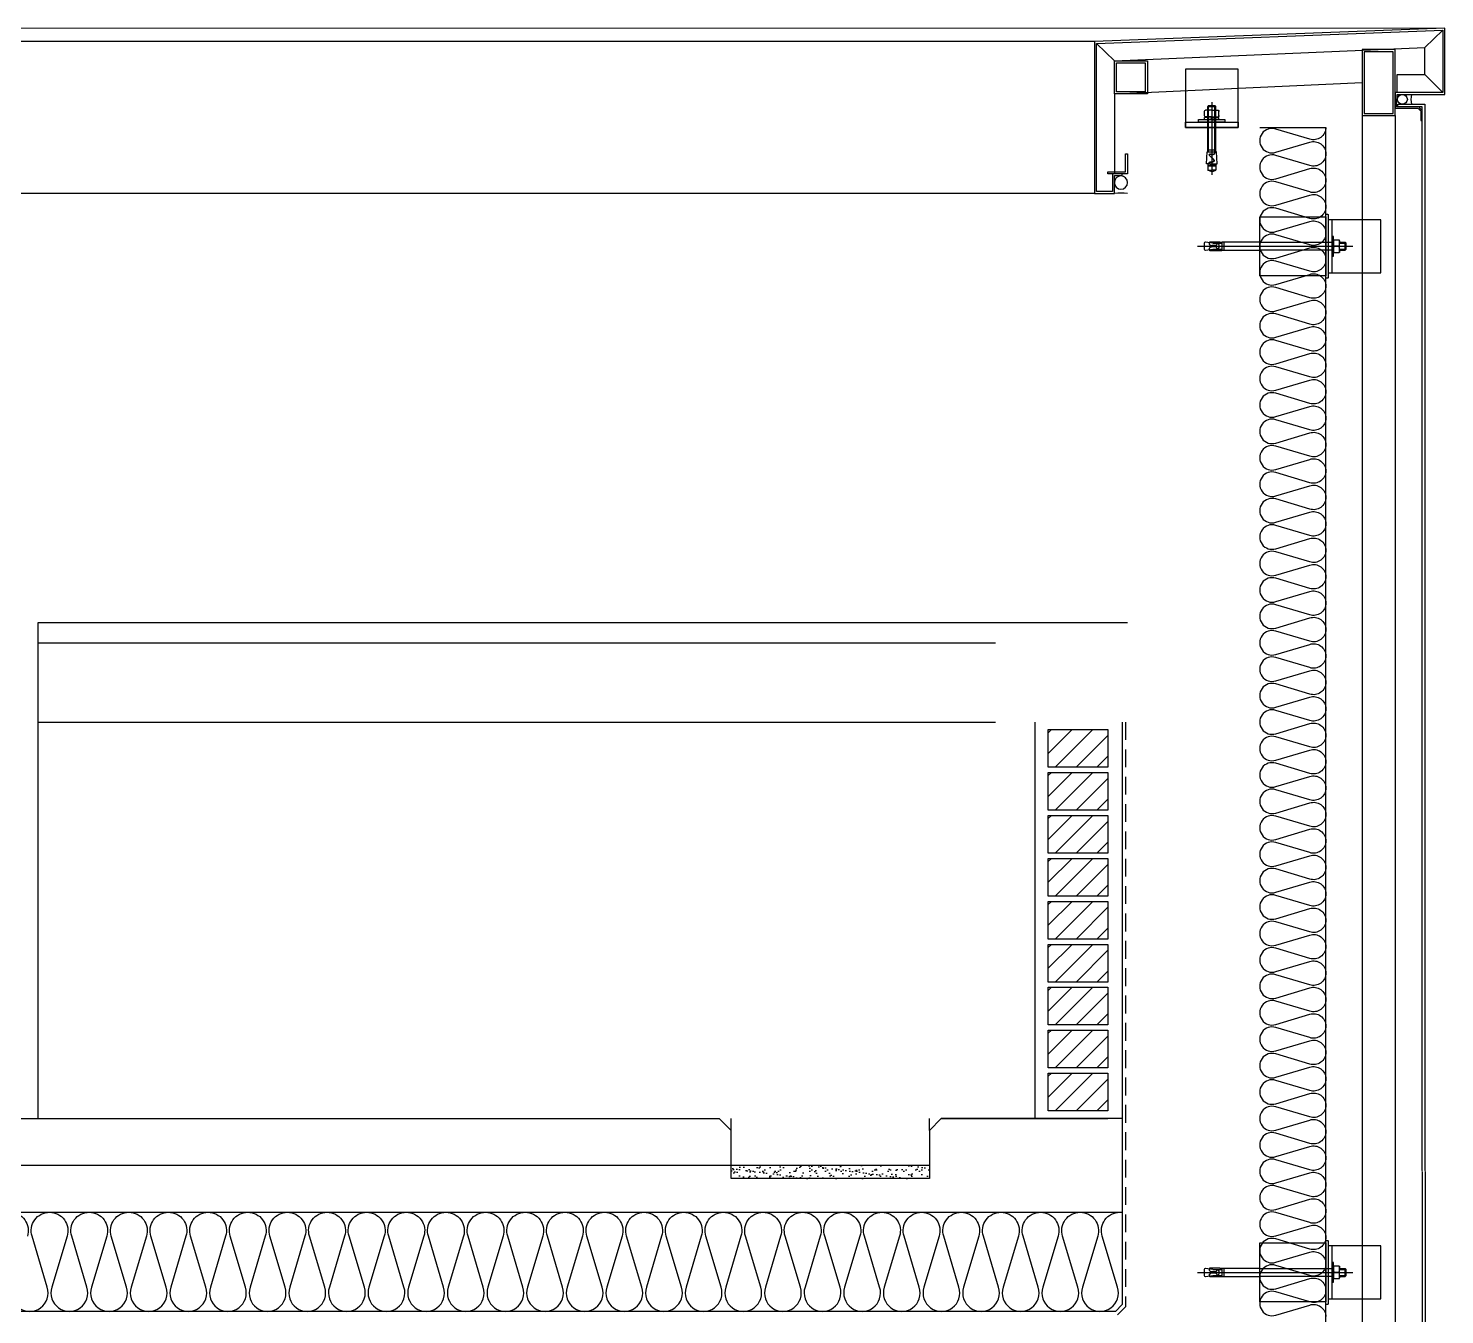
# Model space of a CAD drawing. Header units: millimetres. Extents: x -1320 to 172218, y -4077 to 50350.
# Drawn here: x 169236 to 171380, y 45203 to 47150 of the extents above; entities that cross this region are included whole.
import ezdxf

# ---------------------------------------------------------------- set-up
doc = ezdxf.new("R2010")
doc.units = ezdxf.units.MM
doc.header["$LTSCALE"] = 60
doc.linetypes.add('HID', pattern=[2.3, 1.5, -0.8])
for name, color, linetype in [('0-Sheet', 7, 'Continuous'), ('A-ELE-8', 8, 'Continuous'), ('A-ETC-8', 8, 'Continuous'), ('A-FIN', 6, 'Continuous'), ('A-FIN-8', 8, 'Continuous'), ('A-FIN-9', 7, 'Continuous'), ('A-hat', 8, 'Continuous'), ('A-HAT-9', 9, 'Continuous'), ('A-HAT-WIREMESH', 9, 'g_mesh'), ('A-WALL', 3, 'Continuous'), ('A-WP', 1, 'HID'), ('INSUL', 8, 'Continuous'), ('ISL', 251, 'Continuous')]:
    doc.layers.add(name, color=color, linetype=linetype)
doc.layers.add('NOPLOT', color=191, linetype='Continuous', plot=False)
doc.styles.add('Gdim', font='')
doc.styles.get('Gdim').set_extended_font_data('Dotum')
doc.linetypes.add('g_mesh', pattern='A,10,-0.8,["X",Gdim,S=0.6,R=0,X=-0.15,Y=-0.3],-0.8', length=11.6)

# ---------------------------------------------------------------- blocks, each defined once
blk = doc.blocks.new('너트 M12')
for p, q in [((-9, 0), (9, 0)), ((-9.5, -9), (-9.5, -0.5)), ((9, -9.5), (-9, -9.5)), ((0, -8.3), (0, -1.2)), ((9.5, -0.5), (9.5, -9))]:
    blk.add_line(p, q)
for centre, start, end in [((-9, -0.5), 90, 180), ((-9, -9), 180, 270), ((9, -0.5), 0, 90), ((9, -9), 270, 0)]:
    blk.add_arc(centre, 0.5, start, end)
at = {"extrusion": (0, 0, -1)}
for centre, major_axis, ratio, start_param, end_param in [((-4.8, -0.9), (-4.75, 0.31), 0.185359, -0.024388, 3.141593), ((4.8, -0.9), (4.75, 0.31), 0.185108, 3.141593, 6.30754), ((-4.8, -8.6), (4.75, 0.31), 0.187111, 0, 3.166211), ((4.8, -8.6), (-4.75, 0.31), 0.185991, 3.117121, 6.283185)]:
    blk.add_ellipse(centre, major_axis=major_axis, ratio=ratio, start_param=start_param, end_param=end_param, dxfattribs=at)
blk = doc.blocks.new('A$C4fb6b26a')
at = {"layer": 'A-ETC-8'}
for p, q in [((-80, 0), (-80, -80)), ((-277.5, -40), (-42.5, -40)), ((-267.5, -35.5), (-267.5, -44.5)), ((-265.5, -34), (-266, -34)), ((-254.5, -35.5), (-265.5, -34)), ((-260.1, -34.8), (-260.1, -36.5)), ((-259.6, -37.3), (-257.8, -38.5)), ((-259.6, -42.7), (-257.8, -41.5)), ((-244.1, -33.8), (-259.1, -33.8)), ((-249.6, -39), (-256.2, -39)), ((-249.6, -41), (-256.2, -41)), ((-254.5, -35.5), (-240.5, -35.5)), ((-249.1, -38.5), (-249.1, -38)), ((-249.1, -42), (-249.1, -41.5)), ((-245.1, -42), (-245.1, -38)), ((-244.1, -33.8), (-241.1, -33.8)), ((-241.1, -33.8), (-241.1, -46.2)), ((-240.5, -46), (-240.5, -34)), ((-237.5, -34), (-240.5, -34)), ((-237.5, -46), (-237.5, -34)), ((-183.5, -34), (-237.5, -34)), ((-183.5, -34), (-74, -34)), ((-62.5, -34), (-54, -34)), ((-62.5, -35.5), (-52.5, -35.5)), ((-54, -46), (-54, -34)), ((-52.5, -35.5), (-54, -34)), ((-52.5, -44.5), (-52.5, -35.5)), ((-266, -46), (-265.5, -46)), ((-265.5, -46), (-254.5, -44.5)), ((-260.1, -43.5), (-260.1, -45.2)), ((-259.1, -46.2), (-244.1, -46.2)), ((-254.5, -44.5), (-240.5, -44.5)), ((-244.1, -46.2), (-241.1, -46.2)), ((-240.5, -46), (-237.5, -46)), ((-237.5, -46), (-183.5, -46)), ((-74, -46), (-183.5, -46)), ((-62.7, -44.5), (-52.5, -44.5)), ((-62.5, -46), (-54, -46)), ((-52.5, -44.5), (-54, -46))]:
    blk.add_line(p, q, dxfattribs=at)
for points in [[(-83.5, 4.5), (-83.5, -84.5), (-183.5, -84.5), (-183.5, 4.5)], [(-80, -80), (-74, -80), (-74, 0), (-80, 0)], [(-74, -25), (-74, -55), (-72, -55), (-72, -25)]]:
    blk.add_lwpolyline(points, close=True, dxfattribs=at)
blk.add_lwpolyline([(-80, 7.5), (-80, -87.5, -0.414214), (-81, -88.5), (-83.5, -88.5), (-83.5, 8.5), (-81, 8.5, -0.414214)], format="xyb", close=True, dxfattribs=at)
blk.add_lwpolyline([(-80, -80), (0, -80), (0, 0), (-80, 0)], dxfattribs=at)
for centre, radius, start, end in [((-266, -35.5), 1.5, 90, 180), ((-259.1, -34.8), 1, 90, 180), ((-259.1, -36.5), 1, 180, 236.3099), ((-259.1, -43.5), 1, 123.6901, 180), ((-256.2, -36), 3, 236.3099, 270), ((-256.2, -44), 3, 90, 123.6901), ((-249.6, -38.5), 0.5, 270, 0), ((-249.6, -41.5), 0.5, 0, 90), ((-247.1, -38), 2, 90, 180), ((-247.1, -42), 2, 180, 270), ((-247.1, -38), 2, 0, 90), ((-247.1, -42), 2, 270, 0), ((-266, -44.5), 1.5, 180, 270), ((-259.1, -45.2), 1, 180, 270)]:
    blk.add_arc(centre, radius, start, end, dxfattribs=at)
at = {"layer": 'A-ETC-8', "xscale": -1, "rotation": 90}
blk.add_blockref('너트 M12', (-72, -40), dxfattribs=at)
blk = doc.blocks.new('A$C632c858f')
at = {"layer": 'A-ETC-8'}
blk.add_arc((-2.8, 0), 24, 341.8248, 18.1752, dxfattribs=at)
blk.add_ellipse((34, 0), major_axis=(7.59, 0), ratio=0.987937, dxfattribs=at)
blk = doc.blocks.new('A$Cae507117')
at = {"layer": 'A-ETC-8'}
for points in [[(-50, 0), (-50, -50), (0, -50), (0, 0)], [(-46.8, -3.2), (-46.8, -46.8), (-3.2, -46.8), (-3.2, -3.2)]]:
    blk.add_lwpolyline(points, close=True, dxfattribs=at)
blk = doc.blocks.new('M12-STUD ANCHOR')
at = {"layer": 'A-ETC-8'}
for p, q in [((22.7, 48), (23.9, 49.2)), ((34.7, 48), (22.7, 48)), ((22.7, -20.8), (22.7, 48)), ((33.5, 49.2), (23.9, 49.2)), ((23.9, -20.8), (23.9, 49.2)), ((28.7, 54.2), (28.7, -55.8)), ((33.5, 49.2), (34.7, 48)), ((33.5, -20.8), (33.5, 49.2)), ((34.7, -20.8), (34.7, 48)), ((17.8, 33.7), (17.8, 40.7)), ((28.2, 30.2), (18, 31.2)), ((18, 28.2), (18, 31.2)), ((18, 31.2), (29.2, 31.2)), ((28.2, 27.2), (18, 28.2)), ((28.7, 42.2), (19.2, 42.2)), ((28.7, 32.2), (19.2, 32.2)), ((23.3, 33.7), (23.3, 40.7)), ((28.2, 27.2), (28.2, 30.2)), ((39.5, 28.2), (28.2, 28.2)), ((28.7, 42.2), (38.2, 42.2)), ((28.7, 32.2), (38.2, 32.2)), ((29.2, 29.2), (29.2, 32.2)), ((39.5, 31.2), (29.2, 32.2)), ((39.5, 28.2), (29.2, 29.2)), ((34.2, 33.7), (34.2, 40.7)), ((39.5, 28.2), (39.5, 31.2)), ((39.7, 33.7), (39.7, 40.7)), ((20.5, -38.8), (21.7, -20.8)), ((21.7, -20.8), (24.3, -20.8)), ((22.7, -18.4), (34.7, -18.4)), ((28.7, -20.8), (24.8, -20.8)), ((35.7, -20.8), (28.7, -20.8)), ((36.9, -38.8), (35.7, -20.8)), ((28.7, -38.8), (20.5, -38.8)), ((22.7, -38.8), (22.7, -48.4)), ((22.7, -41.2), (34.7, -41.2)), ((22.7, -42.4), (34.7, -42.4)), ((25.8, -32.3), (32, -26.1)), ((26.2, -32.6), (32.3, -26.5)), ((31.1, -35.9), (27.5, -35.9)), ((31.1, -36.4), (27.5, -36.4)), ((31.1, -38.8), (28.7, -38.8)), ((32.3, -38.8), (36.9, -38.8)), ((34.7, -38.8), (34.7, -48.4)), ((22.7, -48.4), (28.7, -48.4)), ((28.7, -50.8), (22.7, -48.4)), ((28.7, -50.8), (34.7, -48.4)), ((34.7, -48.4), (28.7, -48.4))]:
    blk.add_line(p, q, dxfattribs=at)
for centre, radius, start, end in [((19.2, 40.7), 1.47, 90, 180), ((19.2, 33.7), 1.47, 180, 270), ((21.8, 40.7), 1.47, 360, 90), ((21.8, 33.7), 1.47, 270, 360), ((24.7, 40.7), 1.47, 90, 180), ((24.7, 33.7), 1.47, 180, 270), ((32.8, 40.7), 1.47, 360, 90), ((32.8, 33.7), 1.47, 270, 360), ((35.7, 40.7), 1.47, 90, 180), ((35.7, 33.7), 1.47, 180, 270), ((38.2, 40.7), 1.47, 360, 90), ((38.2, 33.7), 1.47, 270, 360), ((27.7, -21.9), 3.6, 161.9622, 315), ((27.7, -21.9), 3.12, 159.0667, 315), ((27.5, -34), 2.4, 135, 270), ((27.5, -34), 1.92, 135, 270), ((31.1, -25.3), 1.68, 315, 135), ((31.1, -25.3), 1.2, 315, 135), ((31.1, -37.6), 1.68, 314.4153, 90), ((31.1, -37.6), 1.2, 270, 90)]:
    blk.add_arc(centre, radius, start, end, dxfattribs=at)
blk = doc.blocks.new('A$C7453124a')
at = {"layer": 'A-ETC-8'}
for points in [[(-40, 88.4), (40, 88.4), (40, 0), (-40, 0)], [(-40, 8), (-40, 0), (40, 0), (40, 8)], [(-20, 8), (20, 8), (20, 12), (-20, 12)]]:
    blk.add_lwpolyline(points, close=True, dxfattribs=at)
blk.add_blockref('M12-STUD ANCHOR', (-28.7, -16.2), dxfattribs=at)
blk = doc.blocks.new('A$C74a2a393')
at = {"layer": 'A-ETC-8', "elevation": 0}
for points in [[(-50, -100), (-50, 0), (0, 0), (0, -100)], [(-46.8, -96.8), (-46.8, -3.2), (-3.2, -3.2), (-3.2, -96.8)]]:
    blk.add_lwpolyline(points, close=True, dxfattribs=at)
blk = doc.blocks.new('A$Cab6a45e4')
at = {"layer": 'A-HAT-9'}
h = blk.add_hatch(dxfattribs=at)
h.set_pattern_fill('AR-SAND', color=256, scale=0.3)
h.set_pattern_definition([(37.5, (-113396.389, 321984.363), (-0.4800094, 14.6823971), [0, -11.5824, 0, -12.954, 0, -12.3825]), (7.5, (-113396.389, 321984.363), (13.4856985, 21.504753), [0, -6.2484, 0, -10.4394, 0, -4.0005]), (327.5, (-113405.761, 321984.363), (23.7297711, 0.04311554), [0, -3.81, 0, -13.716, 0, -17.907]), (317.5, (-113405.761, 321984.363), (22.9066936, 6.6878797), [0, -1.905, 0, -8.9916, 0, -10.287])])
h.paths.add_polyline_path([(0, 45), (300, 45), (300, 25), (0, 25)])
at = {"layer": 'A-FIN'}
for points in [[(-18, 116), (0, 98), (0, 25), (300, 25), (300, 98), (318, 116)], [(0, 45), (300, 45)]]:
    blk.add_lwpolyline(points, dxfattribs=at)
at = {"layer": 'NOPLOT'}
for p, q in [((0, 98), (0, 116)), ((300, 98), (300, 116))]:
    blk.add_line(p, q, dxfattribs=at)

msp = doc.modelspace()

# ---------------------------------------------------------------- hatches: boundary and pattern name
at = {"layer": 'A-hat', "lineweight": -3}
h = msp.add_hatch(dxfattribs=at)
h.set_pattern_fill('ANSI31', color=256, scale=7, style=0)
h.set_pattern_definition([(45, (84093.777, 48410.126), (-15.715448, 15.715448), [])])
h.paths.add_polyline_path([(170779.8, 46088.5), (170869.8, 46088.5), (170869.8, 46031.5), (170779.8, 46031.5)])
h = msp.add_hatch(dxfattribs=at)
h.set_pattern_fill('ANSI31', color=256, scale=7, style=0)
h.set_pattern_definition([(45, (84093.777, 48345.126), (-15.715448, 15.715448), [])])
h.paths.add_polyline_path([(170779.8, 46023.5), (170869.8, 46023.5), (170869.8, 45966.5), (170779.8, 45966.5)])
h = msp.add_hatch(dxfattribs=at)
h.set_pattern_fill('ANSI31', color=256, scale=7, style=0)
h.set_pattern_definition([(45, (84093.777, 48280.126), (-15.715448, 15.715448), [])])
h.paths.add_polyline_path([(170779.8, 45958.5), (170869.8, 45958.5), (170869.8, 45901.5), (170779.8, 45901.5)])
h = msp.add_hatch(dxfattribs=at)
h.set_pattern_fill('ANSI31', color=256, scale=7, style=0)
h.set_pattern_definition([(45, (84093.777, 48215.126), (-15.715448, 15.715448), [])])
h.paths.add_polyline_path([(170779.8, 45893.5), (170869.8, 45893.5), (170869.8, 45836.5), (170779.8, 45836.5)])
h = msp.add_hatch(dxfattribs=at)
h.set_pattern_fill('ANSI31', color=256, scale=7, style=0)
h.set_pattern_definition([(45, (84093.777, 48150.126), (-15.715448, 15.715448), [])])
h.paths.add_polyline_path([(170779.8, 45828.5), (170869.8, 45828.5), (170869.8, 45771.5), (170779.8, 45771.5)])
h = msp.add_hatch(dxfattribs=at)
h.set_pattern_fill('ANSI31', color=256, scale=7, style=0)
h.set_pattern_definition([(45, (84093.777, 48085.126), (-15.715448, 15.715448), [])])
h.paths.add_polyline_path([(170779.8, 45763.5), (170869.8, 45763.5), (170869.8, 45706.5), (170779.8, 45706.5)])
h = msp.add_hatch(dxfattribs=at)
h.set_pattern_fill('ANSI31', color=256, scale=7, style=0)
h.set_pattern_definition([(45, (84093.777, 48020.126), (-15.715448, 15.715448), [])])
h.paths.add_polyline_path([(170779.8, 45698.5), (170869.8, 45698.5), (170869.8, 45641.5), (170779.8, 45641.5)])
h = msp.add_hatch(dxfattribs=at)
h.set_pattern_fill('ANSI31', color=256, scale=7, style=0)
h.set_pattern_definition([(45, (84093.777, 47955.126), (-15.715448, 15.715448), [])])
h.paths.add_polyline_path([(170779.8, 45633.5), (170869.8, 45633.5), (170869.8, 45576.5), (170779.8, 45576.5)])
h = msp.add_hatch(dxfattribs=at)
h.set_pattern_fill('ANSI31', color=256, scale=7, style=0)
h.set_pattern_definition([(45, (84093.777, 47890.126), (-15.715448, 15.715448), [])])
h.paths.add_polyline_path([(170779.8, 45568.5), (170869.8, 45568.5), (170869.8, 45511.5), (170779.8, 45511.5)])

# ---------------------------------------------------------------- linework, layer by layer
at = {"layer": '0-Sheet'}
for p, q in [((170849.8, 47130, 0), (170849.8, 46900, 0)), ((170852.8, 46903, 0), (170852.8, 47127.1, 0)), ((170876.8, 46930, 0), (170876.8, 46903, 0)), ((170891.8, 46930, 0), (170879.8, 46930, 0)), ((170891.8, 46927, 0), (170891.8, 46930, 0)), ((170879.8, 46900, 0), (170879.8, 46927, 0)), ((170879.8, 46927, 0), (170891.8, 46927, 0)), ((170849.8, 46900, 0), (170879.8, 46900, 0)), ((170876.8, 46903, 0), (170852.8, 46903, 0))]:
    msp.add_line(p, q, dxfattribs=at)
at = {"layer": 'A-ELE-8'}
for p, q in [((171379.8, 47150), (169212.7, 47149.8)), ((170849.8, 47130, 0), (169212.7, 47130, 0)), ((170849.8, 46900, 0), (169212.7, 46900, 0)), ((170899.8, 46250, 0), (169250, 46250, 0)), ((169250, 46250), (169250, 45500)), ((169250, 46220, 0), (170699.8, 46220, 0)), ((169250, 46100, 0), (170699.8, 46100, 0))]:
    msp.add_line(p, q, dxfattribs=at)
at = {"layer": 'A-ETC-8'}
for p, q in [((171349.7, 47121.2, 0), (171376.8, 47147, 0)), ((170879.8, 47100.9, 0), (170852.8, 47127, 0)), ((170879.8, 47100.9, 0), (171349.7, 47121.2, 0)), ((171349.7, 47080, 0), (171349.7, 47121.2, 0)), ((171307.8, 47080, 0), (171349.7, 47080, 0)), ((171307.8, 47053, 0), (171307.8, 47080, 0)), ((171349.7, 47080, 0), (171376.8, 47053, 0)), ((170881.2, 47050.9, 0), (171254.8, 47067.8, 0)), ((170879.8, 47050.9, 0), (170879.8, 46930, 0)), ((171254.8, 47017.8, 0), (171254.8, 44945, 0)), ((171254.8, 47017.8, 0), (171254.8, 43761, 0)), ((171304.8, 47017.8, 0), (171304.8, 43761, 0))]:
    msp.add_line(p, q, dxfattribs=at)
at = {"layer": 'A-ETC-8', "elevation": 0}
msp.add_lwpolyline([(171341.7, 47031), (171306.8, 47031), (171306.8, 47042), (171304.8, 47042), (171304.8, 47029), (171340.1, 47029, 0.226541), (171343.7, 47025.3), (171343.7, 47010.6), (171345.7, 47010.6), (171345.7, 47027, -0.414214)], format="xyb", close=True, dxfattribs=at)
msp.add_lwpolyline([(170899.8, 46930), (170869.8, 46930), (170869.8, 46933), (170896.8, 46933), (170896.8, 46960), (170899.8, 46960)], close=True, dxfattribs=at)
at = {"layer": 'A-ETC-8'}
msp.add_arc((170889.8, 46836.2, 0), 64.5, 81.0843, 98.9157, dxfattribs=at)
at = {"layer": 'A-ETC-8', "extrusion": (0, 0, -1)}
msp.add_ellipse((170889.8, 46916.5, 0), major_axis=(0, 10), ratio=0.999542, dxfattribs=at)
at = {"layer": 'A-FIN'}
for p, q in [((170759.8, 45500, 0), (170759.8, 46100, 0)), ((168018, 45500), (170281.8, 45500)), ((170617.8, 45500, 0), (170869.8, 45500, 0)), ((170861.8, 45500, 0), (170617.8, 45500, 0)), ((170891.8, 45500, 0), (170617.8, 45500, 0))]:
    msp.add_line(p, q, dxfattribs=at)
at = {"layer": 'A-FIN', "elevation": 0}
msp.add_lwpolyline([(171308.8, 47031), (171308.8, 47035), (171349.7, 47035), (171350, 43805), (171309, 43805), (171309, 43809), (171346, 43809), (171345.7, 47031), (171308.8, 47031)], close=True, dxfattribs=at)
at = {"layer": 'A-FIN-8'}
for p, q in [((170891.8, 46100, 0), (170891.8, 45218.2, 0)), ((170881.5, 45208, 0), (170891.8, 45218.2, 0)), ((170881.5, 45208), (167418.2, 45208))]:
    msp.add_line(p, q, dxfattribs=at)
at = {"layer": 'A-FIN-9'}
for p, q in [((171379.8, 47150, 0), (170849.8, 47130, 0)), ((170852.8, 47127, 0), (171376.8, 47147, 0)), ((171376.8, 47147, 0), (171376.8, 47053, 0)), ((171379.8, 47050, 0), (171379.8, 47150, 0)), ((171376.8, 47053, 0), (171304.8, 47053, 0)), ((171304.8, 47053, 0), (171304.8, 47043, 0)), ((171304.8, 47043, 0), (171307.8, 47043, 0)), ((171307.8, 47043, 0), (171307.8, 47050, 0)), ((171307.8, 47050, 0), (171379.8, 47050, 0))]:
    msp.add_line(p, q, dxfattribs=at)
at = {"layer": 'A-HAT-WIREMESH', "ltscale": 0.6}
msp.add_line((170342, 45429), (167508, 45429), dxfattribs=at)
at = {"layer": 'A-WALL', "elevation": 0}
for points in [[(170869.8, 46088.5), (170869.8, 46031.5), (170779.8, 46031.5), (170779.8, 46088.5)], [(170869.8, 46023.5), (170869.8, 45966.5), (170779.8, 45966.5), (170779.8, 46023.5)], [(170869.8, 45958.5), (170869.8, 45901.5), (170779.8, 45901.5), (170779.8, 45958.5)], [(170869.8, 45893.5), (170869.8, 45836.5), (170779.8, 45836.5), (170779.8, 45893.5)], [(170869.8, 45828.5), (170869.8, 45771.5), (170779.8, 45771.5), (170779.8, 45828.5)], [(170869.8, 45763.5), (170869.8, 45706.5), (170779.8, 45706.5), (170779.8, 45763.5)], [(170869.8, 45698.5), (170869.8, 45641.5), (170779.8, 45641.5), (170779.8, 45698.5)], [(170869.8, 45633.5), (170869.8, 45576.5), (170779.8, 45576.5), (170779.8, 45633.5)], [(170869.8, 45568.5), (170869.8, 45511.5), (170779.8, 45511.5), (170779.8, 45568.5)]]:
    msp.add_lwpolyline(points, close=True, dxfattribs=at)
at = {"layer": 'A-WP', "ltscale": 0.3}
for p in [(170896.8, 46100, 0), (170884.6, 45203, 0)]:
    msp.add_line(p, (170896.8, 45215.1, 0), dxfattribs=at)
at = {"layer": 'INSUL'}
for p, q in [((171099.8, 47000, 0), (171199.8, 47000, 0)), ((171199.8, 45000, 0), (171199.8, 47000, 0)), ((170891.8, 46100, 0), (170891.8, 45500, 0)), ((167408, 45358), (170891.8, 45358))]:
    msp.add_line(p, q, dxfattribs=at)
at = {"layer": 'ISL', "elevation": 0}
for points in [[(171199.8, 47000, -0.509267), (171175.5, 46982.3), (171124, 46997.6, 1.372593), (171124, 46962.3), (171175.5, 46977.6, -0.509267), (171199.8, 46960, -0.509267), (171175.5, 46942.3), (171124, 46957.6, 1.372593), (171124, 46922.3), (171175.5, 46937.6, -0.509267), (171199.8, 46920, -0.509267), (171175.5, 46902.3), (171124, 46917.6, 1.372593), (171124, 46882.3), (171175.5, 46897.6, -0.509267), (171199.8, 46880, -0.509267), (171175.5, 46862.3), (171124, 46877.6, 1.372593), (171124, 46842.3), (171175.5, 46857.6, -0.509267), (171199.8, 46840, -0.509267), (171175.5, 46822.3), (171124, 46837.6, 1.372593), (171124, 46802.3), (171175.5, 46817.6, -0.509267), (171199.8, 46800, -0.509267), (171175.5, 46782.3), (171124, 46797.6, 1.372593), (171124, 46762.3), (171175.5, 46777.6, -0.509267), (171199.8, 46760, -0.509267), (171175.5, 46742.3), (171124, 46757.6, 1.372593), (171124, 46722.3), (171175.5, 46737.6, -0.509267), (171199.8, 46720, -0.509267), (171175.5, 46702.3), (171124, 46717.6, 1.372593), (171124, 46682.3), (171175.5, 46697.6, -0.509267), (171199.8, 46680, -0.509267), (171175.5, 46662.3), (171124, 46677.6, 1.372593), (171124, 46642.3), (171175.5, 46657.6, -0.509267), (171199.8, 46640, -0.509267), (171175.5, 46622.3), (171124, 46637.6, 1.372593), (171124, 46602.3), (171175.5, 46617.6, -0.509267), (171199.8, 46600, -0.509267), (171175.5, 46582.3), (171124, 46597.6, 1.372593), (171124, 46562.3), (171175.5, 46577.6, -0.509267), (171199.8, 46560, -0.509267), (171175.5, 46542.3), (171124, 46557.6, 1.372593), (171124, 46522.3), (171175.5, 46537.6, -0.509267), (171199.8, 46520, -0.509267), (171175.5, 46502.3), (171124, 46517.6, 1.372593), (171124, 46482.3), (171175.5, 46497.6, -0.509267), (171199.8, 46480, -0.509267), (171175.5, 46462.3), (171124, 46477.6, 1.372593), (171124, 46442.3), (171175.5, 46457.6, -0.509267), (171199.8, 46440, -0.509267), (171175.5, 46422.3), (171124, 46437.6, 1.372593), (171124, 46402.3), (171175.5, 46417.6, -0.509267), (171199.8, 46400, -0.509267), (171175.5, 46382.3), (171124, 46397.6, 1.372593), (171124, 46362.3), (171175.5, 46377.6, -0.509267), (171199.8, 46360, -0.509267), (171175.5, 46342.3), (171124, 46357.6, 1.372593), (171124, 46322.3), (171175.5, 46337.6, -0.509267), (171199.8, 46320, -0.509267), (171175.5, 46302.3), (171124, 46317.6, 1.372593), (171124, 46282.3), (171175.5, 46297.6, -0.509267), (171199.8, 46280, -0.509267), (171175.5, 46262.3), (171124, 46277.6, 1.372593), (171124, 46242.3), (171175.5, 46257.6, -0.509267), (171199.8, 46240, -0.509267), (171175.5, 46222.3), (171124, 46237.6, 1.372593), (171124, 46202.3), (171175.5, 46217.6, -0.509267), (171199.8, 46200, -0.509267), (171175.5, 46182.3), (171124, 46197.6, 1.372593), (171124, 46162.3), (171175.5, 46177.6, -0.509267), (171199.8, 46160, -0.509267), (171175.5, 46142.3), (171124, 46157.6, 1.372593), (171124, 46122.3), (171175.5, 46137.6, -0.509267), (171199.8, 46120, -0.509267), (171175.5, 46102.3), (171124, 46117.6, 1.372593), (171124, 46082.3), (171175.5, 46097.6, -0.509267), (171199.8, 46080, -0.509267), (171175.5, 46062.3), (171124, 46077.6, 1.372593), (171124, 46042.3), (171175.5, 46057.6, -0.509267), (171199.8, 46040, -0.509267), (171175.5, 46022.3), (171124, 46037.6, 1.372593), (171124, 46002.3), (171175.5, 46017.6, -0.509267), (171199.8, 46000, -0.509267), (171175.5, 45982.3), (171124, 45997.6, 1.372593), (171124, 45962.3), (171175.5, 45977.6, -0.509267), (171199.8, 45960, -0.509267), (171175.5, 45942.3), (171124, 45957.6, 1.372593), (171124, 45922.3), (171175.5, 45937.6, -0.509267), (171199.8, 45920, -0.509267), (171175.5, 45902.3), (171124, 45917.6, 1.372593), (171124, 45882.3), (171175.5, 45897.6, -0.509267), (171199.8, 45880, -0.509267), (171175.5, 45862.3), (171124, 45877.6, 1.372593), (171124, 45842.3), (171175.5, 45857.6, -0.509267), (171199.8, 45840, -0.509267), (171175.5, 45822.3), (171124, 45837.6, 1.372593), (171124, 45802.3), (171175.5, 45817.6, -0.509267), (171199.8, 45800, -0.509267), (171175.5, 45782.3), (171124, 45797.6, 1.372593), (171124, 45762.3), (171175.5, 45777.6, -0.509267), (171199.8, 45760, -0.509267), (171175.5, 45742.3), (171124, 45757.6, 1.372593), (171124, 45722.3), (171175.5, 45737.6, -0.509267), (171199.8, 45720, -0.509267), (171175.5, 45702.3), (171124, 45717.6, 1.372593), (171124, 45682.3), (171175.5, 45697.6, -0.509267), (171199.8, 45680, -0.509267), (171175.5, 45662.3), (171124, 45677.6, 1.372593), (171124, 45642.3), (171175.5, 45657.6, -0.509267), (171199.8, 45640, -0.509267), (171175.5, 45622.3), (171124, 45637.6, 1.372593), (171124, 45602.3), (171175.5, 45617.6, -0.509267), (171199.8, 45600, -0.509267), (171175.5, 45582.3), (171124, 45597.6, 1.372593), (171124, 45562.3), (171175.5, 45577.6, -0.509267), (171199.8, 45560, -0.509267), (171175.5, 45542.3), (171124, 45557.6, 1.372593), (171124, 45522.3), (171175.5, 45537.6, -0.509267), (171199.8, 45520, -0.509267), (171175.5, 45502.3), (171124, 45517.6, 1.372593), (171124, 45482.3), (171175.5, 45497.6, -0.509267), (171199.8, 45480, -0.509267), (171175.5, 45462.3), (171124, 45477.6, 1.372593), (171124, 45442.3), (171175.5, 45457.6, -0.509267), (171199.8, 45440, -0.509267), (171175.5, 45422.3), (171124, 45437.6, 1.372593), (171124, 45402.3), (171175.5, 45417.6, -0.509267), (171199.8, 45400, -0.509267), (171175.5, 45382.3), (171124, 45397.6, 1.372593), (171124, 45362.3), (171175.5, 45377.6, -0.509267), (171199.8, 45360, -0.509267), (171175.5, 45342.3), (171124, 45357.6, 1.372593), (171124, 45322.3), (171175.5, 45337.6, -0.509267), (171199.8, 45320, -0.509267), (171175.5, 45302.3), (171124, 45317.6, 1.372593), (171124, 45282.3), (171175.5, 45297.6, -0.509267), (171199.8, 45280, -0.509267), (171175.5, 45262.3), (171124, 45277.6, 1.372593), (171124, 45242.3), (171175.5, 45257.6, -0.509267), (171199.8, 45240, -0.509267), (171175.5, 45222.3), (171124, 45237.6, 1.372593), (171124, 45202.3), (171175.5, 45217.6, -0.509267), (171199.8, 45200, -0.509267)], [(169208, 45358, -0.509267), (169234.5, 45321.6)], [(169211.5, 45244.4, 1.372593), (169264.5, 45244.4), (169241.5, 45321.6, -0.509267), (169268, 45358, -0.509267), (169294.5, 45321.6), (169271.5, 45244.4, 1.372593), (169324.5, 45244.4), (169301.5, 45321.6, -0.509267), (169328, 45358, -0.509267), (169354.5, 45321.6), (169331.5, 45244.4, 1.372593), (169384.5, 45244.4), (169361.5, 45321.6, -0.509267), (169388, 45358, -0.509267), (169414.5, 45321.6), (169391.5, 45244.4, 1.372593), (169444.5, 45244.4), (169421.5, 45321.6, -0.509267), (169448, 45358, -0.509267), (169474.5, 45321.6), (169451.5, 45244.4, 1.372593), (169504.5, 45244.4), (169481.5, 45321.6, -0.509267), (169508, 45358, -0.509267), (169534.5, 45321.6), (169511.5, 45244.4, 1.372593), (169564.5, 45244.4), (169541.5, 45321.6, -0.509267), (169568, 45358, -0.509267), (169594.5, 45321.6), (169571.5, 45244.4, 1.372593), (169624.5, 45244.4), (169601.5, 45321.6, -0.509267), (169628, 45358, -0.509267), (169654.5, 45321.6), (169631.5, 45244.4, 1.372593), (169684.5, 45244.4), (169661.5, 45321.6, -0.509267), (169688, 45358, -0.509267), (169714.5, 45321.6), (169691.5, 45244.4, 1.372593), (169744.5, 45244.4), (169721.5, 45321.6, -0.509267), (169748, 45358, -0.509267), (169774.5, 45321.6), (169751.5, 45244.4, 1.372593), (169804.5, 45244.4), (169781.5, 45321.6, -0.509267), (169808, 45358, -0.509267), (169834.5, 45321.6), (169811.5, 45244.4, 1.372593), (169864.5, 45244.4), (169841.5, 45321.6, -0.509267), (169868, 45358, -0.509267), (169894.5, 45321.6), (169871.5, 45244.4, 1.372593), (169924.5, 45244.4), (169901.5, 45321.6, -0.509267), (169928, 45358, -0.509267), (169954.5, 45321.6), (169931.5, 45244.4, 1.372593), (169984.5, 45244.4), (169961.5, 45321.6, -0.509267), (169988, 45358, -0.509267), (170014.5, 45321.6), (169991.5, 45244.4, 1.372593), (170044.5, 45244.4), (170021.5, 45321.6, -0.509267), (170048, 45358, -0.509267), (170074.5, 45321.6), (170051.5, 45244.4, 1.372593), (170104.5, 45244.4), (170081.5, 45321.6, -0.509267), (170108, 45358, -0.509267), (170134.5, 45321.6), (170111.5, 45244.4, 1.372593), (170164.5, 45244.4), (170141.5, 45321.6, -0.509267), (170168, 45358, -0.509267), (170194.5, 45321.6), (170171.5, 45244.4, 1.372593), (170224.5, 45244.4), (170201.5, 45321.6, -0.509267), (170228, 45358, -0.509267), (170254.5, 45321.6), (170231.5, 45244.4, 1.372593), (170284.5, 45244.4), (170261.5, 45321.6, -0.509267), (170288, 45358, -0.509267), (170314.5, 45321.6), (170291.5, 45244.4, 1.372593), (170344.5, 45244.4), (170321.5, 45321.6, -0.509267), (170348, 45358, -0.509267), (170374.5, 45321.6), (170351.5, 45244.4, 1.372593), (170404.5, 45244.4), (170381.5, 45321.6, -0.509267), (170408, 45358, -0.509267), (170434.5, 45321.6), (170411.5, 45244.4, 1.372593), (170464.5, 45244.4), (170441.5, 45321.6, -0.509267), (170468, 45358, -0.509267), (170494.5, 45321.6), (170471.5, 45244.4, 1.372593), (170524.5, 45244.4), (170501.5, 45321.6, -0.509267), (170528, 45358, -0.509267), (170554.5, 45321.6), (170531.5, 45244.4, 1.372593), (170584.5, 45244.4), (170561.5, 45321.6, -0.509267), (170588, 45358, -0.509267), (170614.5, 45321.6), (170591.5, 45244.4, 1.372593), (170644.5, 45244.4), (170621.5, 45321.6, -0.509267), (170648, 45358, -0.509267), (170674.5, 45321.6), (170651.5, 45244.4, 1.372593), (170704.5, 45244.4), (170681.5, 45321.6, -0.509267), (170708, 45358, -0.509267), (170734.5, 45321.6), (170711.5, 45244.4, 1.372593), (170764.5, 45244.4), (170741.5, 45321.6, -0.509267), (170768, 45358, -0.509267), (170794.5, 45321.6), (170771.5, 45244.4, 1.372593), (170824.5, 45244.4), (170801.5, 45321.6, -0.509267), (170828, 45358, -0.509267), (170854.5, 45321.6), (170831.5, 45244.4, 1.372593), (170884.5, 45244.4), (170861.5, 45321.6, -0.509267), (170888, 45358)]]:
    msp.add_lwpolyline(points, format="xyb", dxfattribs=at)

# ---------------------------------------------------------------- block references
at = {"layer": 'A-ETC-8', "xscale": -1}
for name, p in [('A$C74a2a393', (171254.8, 47117.8, 0)), ('A$Cae507117', (170879.8, 47100.9, 0)), ('A$C7453124a', (171027.2, 47000, 0))]:
    msp.add_blockref(name, p, dxfattribs=at)
at = {"layer": 'A-ETC-8', "rotation": 180}
msp.add_blockref('A$C632c858f', (171349.7, 47042.5, 0), dxfattribs=at)
at = {"layer": 'A-ETC-8'}
for p in [(171283.3, 46860.1, 0), (171283.3, 45307, 0)]:
    msp.add_blockref('A$C4fb6b26a', p, dxfattribs=at)
at = {"layer": 'A-FIN', "xscale": -1}
msp.add_blockref('A$Cab6a45e4', (170599.8, 45384), dxfattribs=at)

doc.saveas('drawing.dxf')
